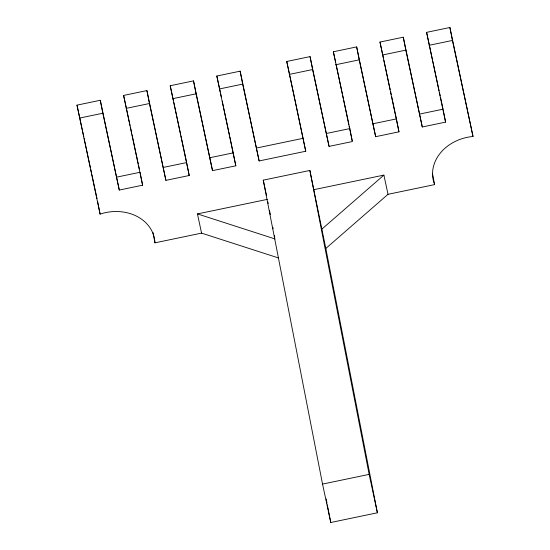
<?xml version="1.0" encoding="UTF-8"?>
<svg xmlns="http://www.w3.org/2000/svg" width="550" height="550" viewBox="0 0 550 550"><rect width="100%" height="100%" fill="white"/><g stroke="black" fill="none" stroke-linecap="round" stroke-linejoin="round"><path stroke-width="0.82" d="M321.709 229.268L383.9 175.099L388.018 194.308L325.827 248.469L377.389 512.793L330.77 522.5L322.541 484.082L263.251 180.153L309.863 170.445L325.827 248.469M278.396 257.916L201.568 233.124L154.949 242.832A42.089 34.726 -11 0 0 100.1 214.122L76.986 105.139L100.292 100.286L119.288 190.059L142.601 185.206L140.071 172.267L116.765 177.114M142.601 185.206L123.606 95.432L146.912 90.585L165.907 180.359L189.214 175.505L186.842 163.371M189.214 175.505L170.218 85.731L193.524 80.877L212.52 170.651L235.826 165.797L229.9 136.984M235.826 165.797L216.831 76.024L240.137 71.17L259.132 160.944L305.745 151.243L294.807 99.048M305.745 151.243L286.749 61.469L310.056 56.616L329.051 146.389L352.357 141.536L333.362 51.762L356.668 46.908L375.664 136.682L398.97 131.828L396.447 118.889L373.141 123.743M398.97 131.828L379.974 42.054L403.281 37.207L422.283 126.981L445.589 122.127L443.217 109.993M445.589 122.127L426.594 32.354L449.9 27.5L473.014 136.483A42.089 34.726 -11 0 0 434.631 184.601L388.018 194.308M79.516 118.085L102.823 113.231L100.292 100.286M126.129 108.377L149.435 103.524L146.912 90.585M172.741 98.677L196.048 93.823L193.524 80.877M219.354 88.969L242.66 84.116L240.137 71.17M289.272 74.408L312.579 69.561L310.056 56.616M335.892 64.708L359.198 59.854L356.668 46.908M382.504 55L405.811 50.146L403.281 37.207M429.117 45.299L452.423 40.446L449.9 27.5M163.377 167.413L186.684 162.559L180.957 135.836M209.997 157.706L233.303 152.852M256.609 148.005L303.222 138.297M326.528 133.444L349.834 128.59L349.298 126.088M419.753 114.036L443.059 109.182L440.557 97.488M201.568 233.124L197.45 213.916L267.369 199.361M313.981 189.654L383.9 175.099M322.541 484.082L369.153 474.382L309.863 170.445M197.45 213.916L275.096 238.968M452.423 40.446L473.014 136.483M426.594 32.354L432.499 59.909M432.857 61.579L439.12 90.812M439.484 92.483L440.199 95.824M405.811 50.146L422.283 126.981M379.974 42.054L383.556 58.761M383.914 60.431L390.184 89.657M390.541 91.328L391.256 94.669M391.614 96.339L396.268 118.051M359.198 59.854L375.664 136.682M333.362 51.762L335.692 62.617M336.05 64.288L342.313 93.521M342.671 95.191L343.393 98.526M343.75 100.196L348.941 124.417M312.579 69.561L329.051 146.389M286.749 61.469L294.449 97.377M369.153 474.382L377.389 512.793M242.66 84.116L259.132 160.944M263.251 180.153L266.475 195.188M216.831 76.024L220.234 91.891M220.591 93.562L221.306 96.903M222.2 101.076L228.47 130.309M228.827 131.979L229.542 135.321M196.048 93.823L212.52 170.651M170.218 85.731L173.436 100.76M173.8 102.431L180.599 134.166M149.435 103.524L165.907 180.359M123.606 95.432L130.047 125.496M130.405 127.167L131.656 133.017M132.014 134.688L138.284 163.914M138.641 165.584L139.356 168.926M102.823 113.231L119.288 190.059M76.986 105.139L82.184 129.36M82.541 131.031L83.792 136.874M84.15 138.545L90.413 167.771M90.777 169.441L91.493 172.782M91.85 174.453L97.041 198.674M432.424 173.278L434.631 184.601M349.834 128.59L352.199 140.724M326.178 498.933L326.996 503.14M327.326 504.824L330.77 522.5M267.864 201.891L268.187 203.576M269.507 210.313L270.325 214.528M272.793 227.171L273.123 228.855M274.436 235.599L274.766 237.284M152.9 232.313L154.949 242.832M97.735 201.988L100.1 214.122"/></g></svg>
